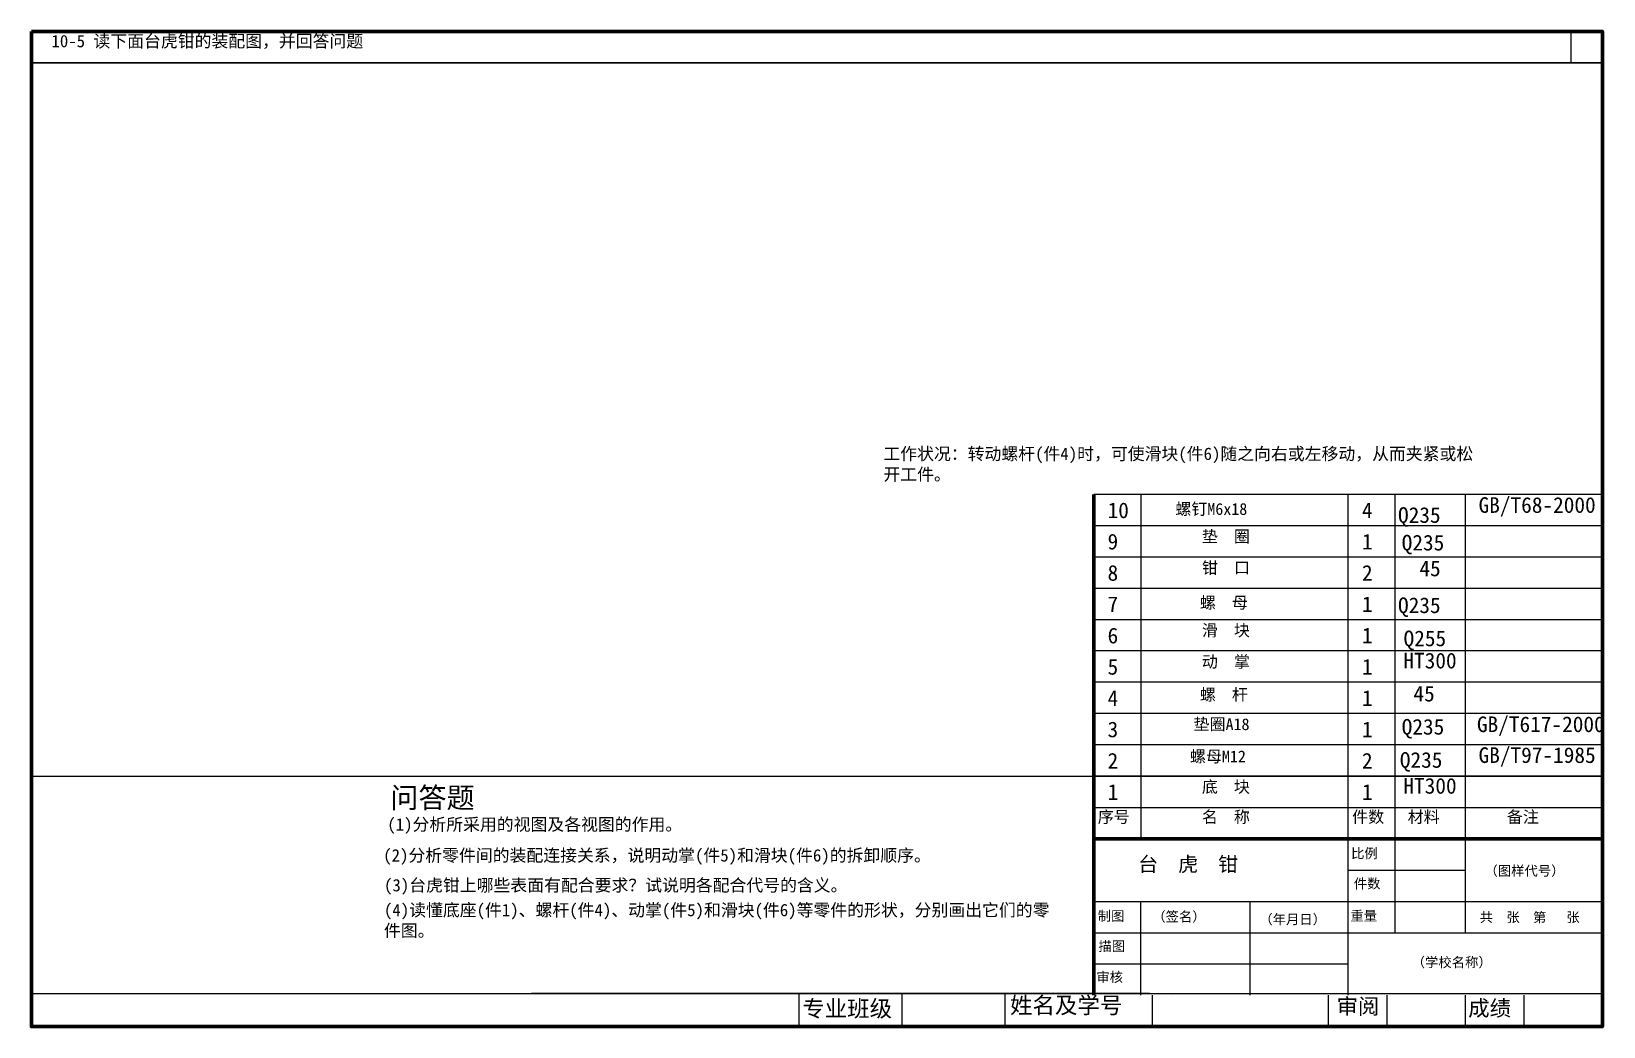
# Paper-space layout 'Layout1' of a CAD drawing. Header units: millimetres. Extents: x 24 to 406, y 4 to 245.
import ezdxf

# ---------------------------------------------------------------- set-up
doc = ezdxf.new("R2010")
doc.units = ezdxf.units.MM
doc.layers.get('0').update_dxf_attribs({"lineweight": 13})
doc.layers.add('出图', color=7, linetype='Continuous', lineweight=40)

psp = doc.layouts.get("Layout1")

# ---------------------------------------------------------------- linework, layer by layer
at = {"lineweight": 5}
for p, q in [((397.67, 237.58), (397.67, 245.18)), ((23.89, 11.55), (405.27, 11.55)), ((210.27, 3.55), (210.27, 11.55)), ((235.27, 3.55), (235.27, 11.55)), ((260.27, 3.55), (260.27, 11.55)), ((296.02, 3.55), (296.02, 11.15)), ((338.77, 3.55), (338.77, 11.15)), ((353.02, 3.55), (353.02, 11.15)), ((372.02, 3.55), (372.02, 11.15)), ((386.27, 3.55), (386.27, 11.15))]:
    psp.add_line(p, q, dxfattribs=at)
for p, q in [((293.17, 132.75), (293.17, 102.35)), ((343.52, 102.35), (343.52, 132.75)), ((354.92, 102.35), (354.92, 132.75)), ((372.02, 102.35), (372.02, 132.75)), ((405.27, 125.15), (281.77, 125.15)), ((405.27, 117.55), (281.77, 117.55)), ((405.27, 109.95), (281.77, 109.95)), ((405.27, 102.35), (281.77, 102.35)), ((293.17, 102.35), (293.17, 49.15)), ((343.52, 49.15), (343.52, 102.35)), ((354.92, 49.15), (354.92, 102.35)), ((372.02, 49.15), (372.02, 102.35)), ((405.27, 94.75), (281.77, 94.75)), ((405.27, 87.15), (281.77, 87.15)), ((405.27, 79.55), (281.77, 79.55)), ((405.27, 71.95), (281.77, 71.95)), ((405.27, 64.35), (281.77, 64.35)), ((281.77, 56.75), (405.27, 56.75)), ((405.27, 11.15), (405.27, 49.15)), ((275.27, 11.55), (145.27, 11.55)), ((295.27, 11.55), (240.27, 11.55)), ((300.77, 11.15), (300.77, 11.15)), ((405.27, 11.15), (405.27, 11.15))]:
    psp.add_line(p, q)
at = {"lineweight": 15}
for p, q in [((343.52, 11.15), (343.52, 49.15)), ((354.92, 26.35), (354.92, 49.15)), ((372.02, 26.35), (372.02, 49.15)), ((343.52, 41.55), (372.02, 41.55)), ((281.77, 33.95), (405.27, 33.95)), ((293.17, 11.15), (293.17, 33.95)), ((319.77, 11.15), (319.77, 33.95)), ((281.77, 26.35), (343.52, 26.35)), ((343.52, 26.35), (405.27, 26.35)), ((281.77, 18.75), (343.52, 18.75))]:
    psp.add_line(p, q, dxfattribs=at)
at = {"layer": '出图', "lineweight": 18}
for p, q in [((397.67, 237.58), (23.89, 237.58)), ((23.89, 237.58), (405.27, 237.58)), ((405.27, 132.75), (281.77, 132.75))]:
    psp.add_line(p, q, dxfattribs=at)
at = {"layer": '出图', "lineweight": 60}
for p, q in [((281.77, 132.75), (281.77, 102.35)), ((281.77, 102.35), (281.77, 49.15)), ((405.27, 49.15), (281.77, 49.15)), ((281.77, 49.15), (281.77, 11.15))]:
    psp.add_line(p, q, dxfattribs=at)
psp.add_lwpolyline([(23.89, 245.18), (405.27, 245.18), (405.27, 3.55), (23.89, 3.55)], close=True, dxfattribs=at)

# ---------------------------------------------------------------- texts
at = {"insert": (28.75, 244.34), "char_height": 3, "attachment_point": 1}
psp.add_mtext('{\\f黑体|b0|i0|c134|p2;10-5 读下面台虎钳的装配图，并回答问题}', dxfattribs=at)
at = {"attachment_point": 1}
for s, insert, char_height, width in [('{\\f宋体|b0|i0|c134|p2;工作状况：转动螺杆\\f宋体|b0|i0|c0|p2;(\\f宋体|b0|i0|c134|p2;件4\\f宋体|b0|i0|c0|p2;)\\f宋体|b0|i0|c134|p2;时，可使滑块\\f宋体|b0|i0|c0|p2;(\\f宋体|b0|i0|c134|p2;件6\\f宋体|b0|i0|c0|p2;)\\f宋体|b0|i0|c134|p2;随之向右或左移动，从而夹紧或松开工件。}', (230.71, 144.14), 3, 142.9515), ('10', (285.13, 130.8), 3.8, 22.8), ('{\\f宋体|b0|i0|c134|p2;螺钉M6}x{\\f宋体|b0|i0|c134|p2;18}', (301.58, 130.65), 2.85, 26.2399), ('4', (346.88, 130.8), 3.8, 22.8), ('{\\f宋体|b0|i0|c134|p2;GB/T68-2000}', (375.19, 132.09), 3.8, 18.24), ('{\\f宋体|b0|i0|c134|p2;Q235}', (355.64, 129.66), 3.8, 18.24), ('9', (285.13, 123.2), 3.8, 22.8), ('{\\f宋体|b0|i0|c134|p2;垫  圈}', (308.03, 123.99), 2.85, 18.564), ('1', (346.88, 123.2), 3.8, 22.8), ('{\\f宋体|b0|i0|c134|p2;Q235}', (356.53, 122.95), 3.8, 18.24), ('8', (285.13, 115.6), 3.8, 22.8), ('{\\f宋体|b0|i0|c134|p2;钳  口}', (308.03, 116.39), 2.85, 18.564), ('2', (346.88, 115.6), 3.8, 22.8), ('{\\f宋体|b0|i0|c134|p2;45}', (360.83, 116.69), 3.8, 18.24), ('7', (285.13, 108), 3.8, 22.8), ('{\\f宋体|b0|i0|c134|p2;螺  母}', (307.55, 107.92), 2.85, 35.9493), ('1', (346.88, 108), 3.8, 22.8), ('{\\f宋体|b0|i0|c134|p2;Q235}', (355.64, 107.75), 3.8, 18.24), ('6', (285.13, 100.4), 3.8, 22.8), ('{\\f宋体|b0|i0|c134|p2;滑  块}', (308.03, 101.19), 2.85, 18.564), ('1', (346.88, 100.4), 3.8, 22.8), ('{\\f宋体|b0|i0|c134|p2;Q255}', (356.98, 99.7), 3.8, 18.24), ('5', (285.13, 92.8), 3.8, 22.8), ('{\\f宋体|b0|i0|c134|p2;动  掌}', (308.03, 93.59), 2.85, 18.564), ('1', (346.88, 92.8), 3.8, 22.8), ('{\\f宋体|b0|i0|c134|p2;HT300}', (356.94, 94.3), 3.8, 18.24), ('4', (285.13, 85.2), 3.8, 22.8), ('{\\f宋体|b0|i0|c134|p2;螺  杆}', (307.55, 85.6), 2.85, 29.6763), ('1', (346.88, 85.2), 3.8, 22.8), ('{\\f宋体|b0|i0|c134|p2;45}', (359.38, 86.29), 3.8, 18.24), ('3', (285.13, 77.6), 3.8, 22.8), ('{\\f宋体|b0|i0|c134|p2;垫圈A18}', (306, 78.39), 2.85, 18.564), ('1', (346.88, 77.6), 3.8, 22.8), ('{\\f宋体|b0|i0|c134|p2;Q235}', (356.53, 78.24), 3.8, 18.24), ('{\\f宋体|b0|i0|c134|p2;GB/T617-2000}', (374.79, 78.85), 3.8, 18.24), ('2', (285.13, 70), 3.8, 22.8), ('{\\f宋体|b0|i0|c134|p2;螺母\\f宋体|b0|i0|c0|p2;M12}', (305.12, 70.58), 2.85, 29.27), ('2', (346.88, 70), 3.8, 22.8), ('{\\f宋体|b0|i0|c134|p2;Q235}', (356.08, 70.19), 3.8, 18.24), ('{\\f宋体|b0|i0|c134|p2;GB/T97-1985}', (375.19, 71.36), 3.8, 18.24), ('{\\f宋体|b0|i0|c134|p2;问答题}', (111.02, 61.62), 5, 323.179), ('1', (285.13, 62.4), 3.8, 22.8), ('{\\f宋体|b0|i0|c134|p2;底  块}', (308.03, 63.19), 2.85, 18.564), ('1', (346.88, 62.4), 3.8, 22.8), ('{\\f宋体|b0|i0|c134|p2;HT300}', (356.94, 63.9), 3.8, 18.24), ('{\\f宋体|b0|i0|c134|p2;(1)分析所采用的视图及各视图的作用。}', (110.28, 54.14), 3, 161.5895), ('{\\f宋体|b0|i0|c134|p2;序号}', (282.75, 55.89), 2.85, 18.24), ('{\\f宋体|b0|i0|c134|p2;名  称}', (308.03, 55.89), 2.85, 18.564), ('{\\f宋体|b0|i0|c134|p2;件数}', (344.5, 55.89), 2.85, 18.24), ('{\\f宋体|b0|i0|c134|p2;材料}', (357.99, 55.89), 2.85, 18.24), ('{\\f宋体|b0|i0|c134|p2;备注}', (382.05, 55.89), 2.85, 18.24), ('{\\f宋体|b0|i0|c134|p2;(2)分析零件间的装配连接关系，说明动掌\\f宋体|b0|i0|c0|p2;(\\f宋体|b0|i0|c134|p2;件5\\f宋体|b0|i0|c0|p2;)\\f宋体|b0|i0|c134|p2;和滑块\\f宋体|b0|i0|c0|p2;(\\f宋体|b0|i0|c134|p2;件6\\f宋体|b0|i0|c0|p2;)\\f宋体|b0|i0|c134|p2;的拆卸顺序。}', (109.29, 46.63), 3, 162.0172), ('{\\f宋体|b0|i0|c134|p2;(3)台虎钳上哪些表面有配合要求？试说明各配合代号的含义。}', (109.48, 39.38), 3, 162.0172), ('{\\f宋体|b0|i0|c134|p2;(4)读懂底座(件1)、螺杆\\f宋体|b0|i0|c0|p2;(\\f宋体|b0|i0|c134|p2;件4\\f宋体|b0|i0|c0|p2;)\\f宋体|b0|i0|c134|p2;、动掌\\f宋体|b0|i0|c0|p2;(\\f宋体|b0|i0|c134|p2;件\\f宋体|b0|i0|c0|p2;5)\\f宋体|b0|i0|c134|p2;和滑块(件6)等零件的形状，分别画出它们的零件图。}', (109.47, 33.35), 3, 162.4449)]:
    psp.add_mtext(s, dxfattribs=dict(at, insert=insert, char_height=char_height, width=width))
at = {"lineweight": 15, "attachment_point": 1}
for s, insert, char_height, width in [('{\\f宋体|b0|i0|c134|p2;比例}', (344.25, 46.8), 2.375, 9.316), ('{\\f宋体|b0|i0|c134|p2;台  虎  钳}', (292.55, 44.76), 3.5625, 50.2575), ('{\\f宋体|b0|i0|c134|p2;（图样代号）}', (376.62, 42.56), 2.375, 26.4771), ('{\\f宋体|b0|i0|c134|p2;件数}', (344.91, 39.46), 2.375, 7.1913), ('{\\f宋体|b0|i0|c134|p2;制图}', (282.74, 31.6), 2.375, 9.4795), ('{\\f宋体|b0|i0|c134|p2;（签名）}', (295.98, 31.44), 2.375, 19.2858), ('{\\f宋体|b0|i0|c134|p2;（年月日）}', (321.97, 30.79), 2.375, 18.3052), ('{\\f宋体|b0|i0|c134|p2;重量}', (344.09, 31.62), 2.375, 9.316), ('{\\f宋体|b0|i0|c134|p2;共  张  第   张}', (375.47, 31.29), 2.375, 34.9759), ('{\\f宋体|b0|i0|c134|p2;描图}', (282.9, 24.26), 2.375, 8.8257), ('{\\f宋体|b0|i0|c134|p2;（学校名称）}', (358.96, 20.36), 2.375, 26.4771), ('{\\f宋体|b0|i0|c134|p2;审核}', (282.41, 16.75), 2.375, 8.6623)]:
    psp.add_mtext(s, dxfattribs=dict(at, insert=insert, char_height=char_height, width=width))
at = {"lineweight": 5, "attachment_point": 1}
for s, insert, char_height, width in [('{\\f仿宋_GB2312|b0|i0|c134|p49;专业班级}', (211.01, 9.93), 4, 23.3701), ('{\\f仿宋_GB2312|b0|i0|c134|p49;姓名及学号}', (261.44, 10.73), 4, 29.8443), ('{\\f仿宋_GB2312|b0|i0|c134|p49;审阅}', (340.73, 10.37), 3.8, 13.0509), ('{\\f仿宋_GB2312|b0|i0|c134|p49;成绩}', (372.69, 9.92), 3.8, 12.6009)]:
    psp.add_mtext(s, dxfattribs=dict(at, insert=insert, char_height=char_height, width=width))

# ---------------------------------------------------------------- viewports
at = {"layer": '出图', "lineweight": 18}
psp.add_viewport(center=(214.58, 150.97), size=(381.38, 173.2292), view_center_point=(1035.97, -591.89), view_height=337.4429, dxfattribs=at)

doc.saveas('drawing.dxf')
